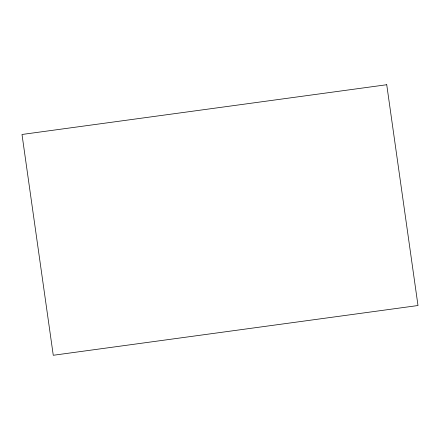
<?xml version="1.0" encoding="UTF-8"?>
<svg xmlns="http://www.w3.org/2000/svg" width="440" height="440" viewBox="0 0 440 440"><rect width="100%" height="100%" fill="white"/><g stroke="black" fill="none" stroke-linecap="round" stroke-linejoin="round"><path stroke-width="0.66" d="M386.733 84.728L22 134.475L53.267 355.273L418 305.525L386.733 84.728"/></g></svg>
